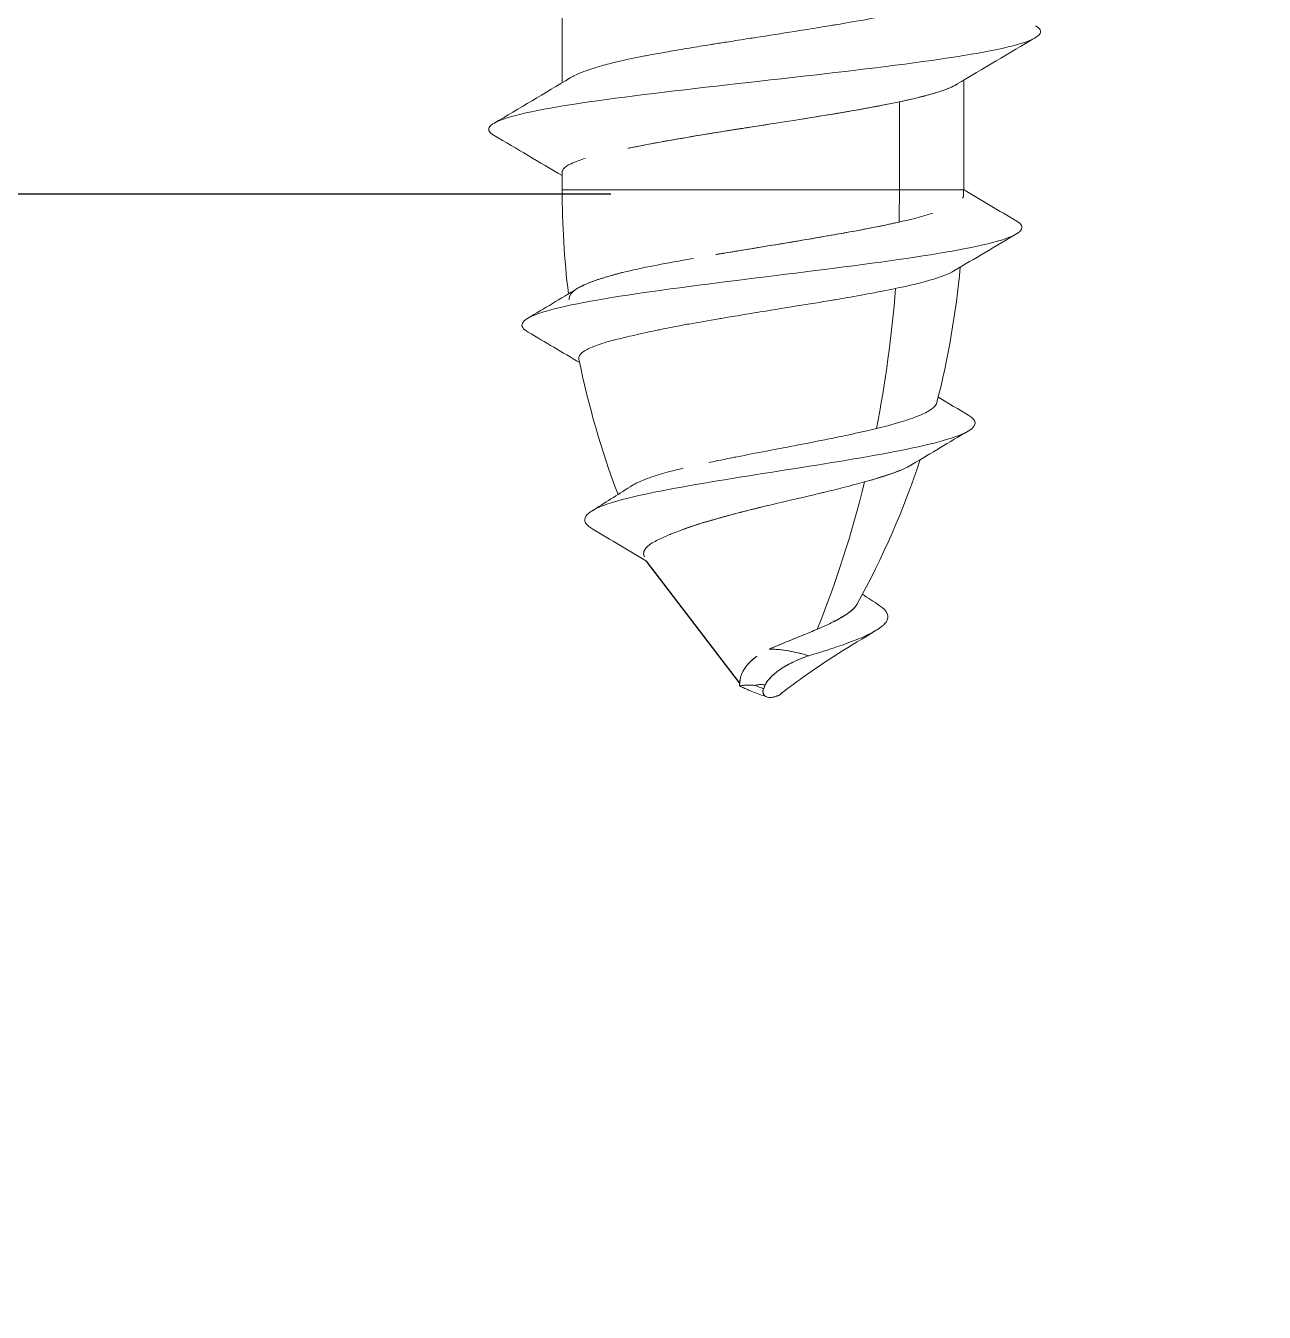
# Model space of a CAD drawing. Header units: inches. Extents: x 10 to 190, y 5 to 37.
# Drawn here: x 61.006 to 61.707, y 21.706 to 22.433 of the extents above; entities that cross this region are included whole.
import ezdxf

# ---------------------------------------------------------------- set-up
doc = ezdxf.new("R2010")
doc.units = ezdxf.units.IN
doc.header["$MEASUREMENT"] = 0

msp = doc.modelspace()

# ---------------------------------------------------------------- linework, layer by layer
at = {"color": 0, "linetype": 'Continuous', "lineweight": 0, "extrusion": (-1, 6.12323e-17, 0)}
for p, q in [((61.30964, 22.40107), (61.30964, 22.46031)), ((61.34595, 22.41412), (61.34595, 22.41412)), ((61.34595, 22.41412), (61.34595, 22.41412)), ((61.53664, 22.34049), (61.53664, 22.40251)), ((61.50032, 22.34049), (61.50032, 22.39029)), ((61.50032, 22.39029), (61.50032, 22.34049)), ((61.30964, 22.34049), (61.30964, 22.35048)), ((61.50032, 22.34049), (61.30964, 22.34049)), ((61.30964, 22.34049), (61.50032, 22.34049)), ((61.53664, 22.34049), (61.50032, 22.34049)), ((61.50032, 22.34049), (61.53664, 22.34049)), ((61.41041, 22.06025), (61.4105, 22.06026))]:
    msp.add_line(p, q, dxfattribs=at)
for p, q in [((61.33725, 22.33802), (59.65432, 22.33802)), ((61.40998, 22.06181), (61.35737, 22.13065))]:
    msp.add_line(p, q)
msp.add_circle((60.22425, 27.66838), 6.76088)
at = {"color": 0, "linetype": 'Continuous', "lineweight": 0, "extrusion": (0, 0, -1)}
for centre, start, end in [((-61.79477, 22.34049), 353.04606, 360), ((-61.0515, 22.34049), 185.16645, 194.34115), ((-61.79477, 22.34049), 339.21542, 348.63189), ((-61.0515, 22.34049), 198.31632, 208.83062)]:
    msp.add_arc(centre, 0.48513, start, end, dxfattribs=at)
at = {"color": 0, "linetype": 'Continuous', "lineweight": 0}
for centre, major_axis, ratio, start_param, end_param in [((61.17039, 22.34049), (0, 0.48513), 0.68008, -1.608287, -1.570796), ((61.17039, 22.34049), (0, 0.48513), 0.68008, -1.8525, -1.685841), ((61.17039, 22.34049), (0, 0.48513), 0.68008, -2.108099, -1.917872), ((61.69869, 22.13795), (-0.28831, -0.0799), 0.192451, -0.090168, -0.064586)]:
    msp.add_ellipse(centre, major_axis=major_axis, ratio=ratio, start_param=start_param, end_param=end_param, dxfattribs=at)
at = {"color": 0, "linetype": 'Continuous', "lineweight": 0, "extrusion": (0, 0, -1)}
for centre, major_axis, ratio, start_param, end_param in [((61.17039, 22.34049), (0, -0.48513), 0.68008, -1.570796, -1.533305), ((61.17039, 22.34049), (0, -0.48513), 0.68008, -1.455752, -1.289092), ((61.17039, 22.34049), (0, -0.48513), 0.68008, -1.22372, -1.033494), ((61.45085, 22.06338), (0.02735, 0.00874), 0.462402, -2.398417, -2.245876), ((61.48806, 22.05869), (0.07901, -0.00107), 0.035003, -2.950208, -2.890777), ((62.60166, 23.19638), (1.20548, 1.37483), 0.164648, -2.674024, -2.67129)]:
    msp.add_ellipse(centre, major_axis=major_axis, ratio=ratio, start_param=start_param, end_param=end_param, dxfattribs=at)
at = {"color": 0, "linetype": 'Continuous', "lineweight": 0}
for points, knots in [([(61.31418, 22.4038), (61.31524, 22.40448), (61.31622, 22.40493), (61.31665, 22.40513), (61.31873, 22.40615), (61.32175, 22.40742), (61.32637, 22.40892), (61.33021, 22.41018), (61.33372, 22.41114), (61.33623, 22.4118), (61.3378, 22.41221), (61.339, 22.41251), (61.33975, 22.41269), (61.34389, 22.4137), (61.3493, 22.41489), (61.35643, 22.41626), (61.35706, 22.41638), (61.36281, 22.41751), (61.3756, 22.41967), (61.37971, 22.42037), (61.38371, 22.42103), (61.38752, 22.42165), (61.38945, 22.42196), (61.39149, 22.42229), (61.39361, 22.42263), (61.39429, 22.42274), (61.39491, 22.42284), (61.39548, 22.42293), (61.39765, 22.42328), (61.39909, 22.42351), (61.39978, 22.42362), (61.40201, 22.42397), (61.40513, 22.42446), (61.40918, 22.4251), (61.41375, 22.42581), (61.41696, 22.4263), (61.41875, 22.42658), (61.4263, 22.42775), (61.43375, 22.4289), (61.44097, 22.43005), (61.44317, 22.4304), (61.44684, 22.43098), (61.45186, 22.43179), (61.45657, 22.43255), (61.4601, 22.43314), (61.46256, 22.43355), (61.46328, 22.43367), (61.46417, 22.43382), (61.46521, 22.43399), (61.46903, 22.43463), (61.47501, 22.43563), (61.48253, 22.437), (61.48957, 22.43827), (61.49545, 22.43943), (61.50032, 22.44047)], [0.3421887, 0.3421887, 0.3421887, 0.3421887, 0.375, 0.375, 0.375, 0.4375, 0.4375, 0.4375, 0.4759842, 0.4759842, 0.4759842, 0.5, 0.5, 0.5, 0.5625, 0.5625, 0.5625, 0.625, 0.625, 0.625, 0.6607143, 0.6607143, 0.6607143, 0.6785714, 0.6785714, 0.6785714, 0.6822968, 0.6822968, 0.6822968, 0.6964286, 0.6964286, 0.6964286, 0.7232143, 0.7232143, 0.7232143, 0.75, 0.75, 0.75, 0.8125, 0.8125, 0.8125, 0.84375, 0.84375, 0.84375, 0.875, 0.875, 0.875, 0.8883651, 0.8883651, 0.8883651, 0.9375, 0.9375, 0.9375, 1, 1, 1, 1]), ([(61.27113, 22.37128), (61.26861, 22.37275), (61.26765, 22.37423), (61.27017, 22.37939), (61.28241, 22.38308), (61.32365, 22.39045), (61.35311, 22.39413), (61.41665, 22.4015), (61.45091, 22.40519), (61.51175, 22.41256), (61.53817, 22.41625), (61.57326, 22.42362), (61.58183, 22.4273), (61.57943, 22.43175), (61.57857, 22.43252), (61.57726, 22.43329)], [0.10764897, 0.10764897, 0.10764897, 0.10764897, 0.10915389, 0.10915389, 0.11291274, 0.11291274, 0.11667158, 0.11667158, 0.12043042, 0.12043042, 0.12418927, 0.12418927, 0.12794811, 0.12794811, 0.12872891, 0.12872891, 0.12872891, 0.12872891]), ([(61.57726, 22.43329), (61.57857, 22.43252), (61.57943, 22.43175), (61.58183, 22.4273), (61.57326, 22.42362), (61.53817, 22.41625), (61.51175, 22.41256), (61.45091, 22.40519), (61.41665, 22.4015), (61.35311, 22.39413), (61.32365, 22.39045), (61.28241, 22.38308), (61.27017, 22.37939), (61.26765, 22.37423), (61.26861, 22.37275), (61.27113, 22.37128)], [-0.12872891, -0.12872891, -0.12872891, -0.12872891, -0.12794811, -0.12794811, -0.12418927, -0.12418927, -0.12043042, -0.12043042, -0.11667158, -0.11667158, -0.11291274, -0.11291274, -0.10915389, -0.10915389, -0.10764897, -0.10764897, -0.10764897, -0.10764897]), ([(61.53307, 22.40039), (61.53119, 22.39919), (61.52858, 22.39804), (61.52543, 22.3969), (61.52233, 22.39577), (61.51845, 22.39462), (61.51457, 22.3936), (61.5107, 22.39259), (61.50579, 22.39144), (61.50032, 22.39029)], [0.8117206, 0.8117206, 0.8117206, 0.8117206, 0.875, 0.875, 0.875, 0.9375, 0.9375, 0.9375, 1, 1, 1, 1]), ([(61.53272, 22.40018), (61.53139, 22.39937), (61.52941, 22.39839), (61.52629, 22.39721), (61.52386, 22.3963), (61.52134, 22.3955), (61.51898, 22.39482), (61.51762, 22.39442), (61.51632, 22.39407), (61.51511, 22.39375), (61.51439, 22.39355), (61.51224, 22.39298), (61.50811, 22.39201), (61.50522, 22.39134), (61.50258, 22.39077), (61.50032, 22.39029)], [0.8242341, 0.8242341, 0.8242341, 0.8242341, 0.875, 0.875, 0.875, 0.9146028, 0.9146028, 0.9146028, 0.9375, 0.9375, 0.9375, 0.96875, 0.96875, 0.96875, 1, 1, 1, 1]), ([(61.50032, 22.39029), (61.49555, 22.38928), (61.49019, 22.3882), (61.48179, 22.38666), (61.47339, 22.38513), (61.46686, 22.38404), (61.46486, 22.3837), (61.46286, 22.38337), (61.45638, 22.38229), (61.44713, 22.38083), (61.43789, 22.37937), (61.43091, 22.37829), (61.42749, 22.37776), (61.42407, 22.37722), (61.41707, 22.37613), (61.40709, 22.37455), (61.39711, 22.37298), (61.39046, 22.37189), (61.38599, 22.37116), (61.38152, 22.37042), (61.37494, 22.36933), (61.36606, 22.36771), (61.35718, 22.36609), (61.35181, 22.36501), (61.34757, 22.36413), (61.34728, 22.36407), (61.34699, 22.36402), (61.3467, 22.36396)], [0, 0, 0, 0, 0.0625, 0.0625, 0.0625, 0.125, 0.125, 0.125, 0.1875, 0.1875, 0.1875, 0.25, 0.25, 0.25, 0.3125, 0.3125, 0.3125, 0.375, 0.375, 0.375, 0.4375, 0.4375, 0.4375, 0.5, 0.5, 0.5, 0.5042141, 0.5042141, 0.5042141, 0.5042141]), ([(61.50032, 22.39029), (61.49566, 22.3893), (61.49021, 22.38822), (61.48388, 22.38705), (61.47387, 22.38519), (61.46724, 22.3841), (61.46534, 22.38378), (61.46321, 22.38343), (61.45678, 22.38235), (61.44544, 22.38056)], [0, 0, 0, 0, 0.0625, 0.0625, 0.0625, 0.125, 0.125, 0.125, 0.1874488, 0.1874488, 0.1874488, 0.1874488]), ([(61.42629, 22.37757), (61.42577, 22.37749), (61.42525, 22.37741), (61.42473, 22.37733), (61.42176, 22.37686), (61.4183, 22.37632), (61.41436, 22.3757), (61.41086, 22.37515), (61.4074, 22.37461), (61.40397, 22.37406), (61.40193, 22.37374), (61.39908, 22.37328), (61.39548, 22.3727), (61.39493, 22.37262), (61.39437, 22.37253), (61.3938, 22.37243), (61.39032, 22.37187), (61.38703, 22.37133), (61.38392, 22.37082), (61.38101, 22.37033), (61.37439, 22.36924), (61.3651, 22.36753), (61.35748, 22.36613), (61.35207, 22.36505), (61.34832, 22.36429), (61.3482, 22.36426), (61.34807, 22.36424), (61.34795, 22.36421)], [0.244908, 0.244908, 0.244908, 0.244908, 0.25, 0.25, 0.25, 0.28125, 0.28125, 0.28125, 0.3125, 0.3125, 0.3125, 0.3396513, 0.3396513, 0.3396513, 0.34375, 0.34375, 0.34375, 0.375, 0.375, 0.375, 0.4375, 0.4375, 0.4375, 0.5, 0.5, 0.5, 0.5013727, 0.5013727, 0.5013727, 0.5013727]), ([(61.32264, 22.35828), (61.32026, 22.35756), (61.31728, 22.35657), (61.31467, 22.35531), (61.31267, 22.35434), (61.3112, 22.35335), (61.31039, 22.35234), (61.31025, 22.35216), (61.31008, 22.35193), (61.30994, 22.35165), (61.30977, 22.35132), (61.30963, 22.35093), (61.30963, 22.35048)], [0.625, 0.625, 0.625, 0.625, 0.6875, 0.6875, 0.6875, 0.75, 0.75, 0.75, 0.7712902, 0.7712902, 0.7712902, 0.7952598, 0.7952598, 0.7952598, 0.7952598]), ([(61.29033, 22.26014), (61.28749, 22.26181), (61.28638, 22.26347), (61.28885, 22.26882), (61.29978, 22.27251), (61.33679, 22.27988), (61.36331, 22.28357), (61.42071, 22.29094), (61.4518, 22.29462), (61.50722, 22.30199), (61.53141, 22.30568), (61.56352, 22.31305), (61.57135, 22.31674), (61.56887, 22.32122), (61.56796, 22.32202), (61.56661, 22.32282)], [0.06986645, 0.06986645, 0.06986645, 0.06986645, 0.07156545, 0.07156545, 0.07532429, 0.07532429, 0.07908314, 0.07908314, 0.08284198, 0.08284198, 0.08660083, 0.08660083, 0.09035967, 0.09035967, 0.0911743, 0.0911743, 0.0911743, 0.0911743]), ([(61.56661, 22.32282), (61.56796, 22.32202), (61.56887, 22.32122), (61.57135, 22.31674), (61.56352, 22.31305), (61.53141, 22.30568), (61.50722, 22.30199), (61.4518, 22.29462), (61.42071, 22.29094), (61.36331, 22.28357), (61.33679, 22.27988), (61.29978, 22.27251), (61.28885, 22.26882), (61.28638, 22.26347), (61.28749, 22.26181), (61.29033, 22.26014)], [-0.0911743, -0.0911743, -0.0911743, -0.0911743, -0.09035967, -0.09035967, -0.08660083, -0.08660083, -0.08284198, -0.08284198, -0.07908314, -0.07908314, -0.07532429, -0.07532429, -0.07156545, -0.07156545, -0.06986645, -0.06986645, -0.06986645, -0.06986645]), ([(61.39653, 22.30394), (61.39717, 22.30405), (61.39782, 22.30416), (61.39849, 22.30427), (61.40452, 22.30529), (61.41181, 22.30649), (61.42033, 22.30789), (61.42779, 22.30911), (61.43508, 22.31031), (61.44207, 22.31148), (61.44218, 22.3115), (61.44958, 22.3127), (61.46312, 22.3151), (61.46407, 22.31527), (61.46555, 22.31553), (61.46753, 22.31588), (61.47108, 22.31652), (61.47627, 22.31746), (61.48266, 22.31869), (61.48957, 22.32002), (61.49532, 22.32123), (61.50009, 22.3223)], [0.6982106, 0.6982106, 0.6982106, 0.6982106, 0.7033583, 0.7033583, 0.7033583, 0.75, 0.75, 0.75, 0.8125, 0.8125, 0.8125, 0.875, 0.875, 0.875, 0.8973932, 0.8973932, 0.8973932, 0.9375, 0.9375, 0.9375, 1, 1, 1, 1]), ([(61.39777, 22.30415), (61.40173, 22.30482), (61.40546, 22.30544), (61.40903, 22.30603), (61.41644, 22.30725), (61.42482, 22.30862), (61.43368, 22.31008), (61.44455, 22.31188), (61.45472, 22.31361), (61.46337, 22.31514), (61.46529, 22.31548), (61.46714, 22.31581), (61.46926, 22.3162), (61.47717, 22.31762), (61.48469, 22.31905), (61.49128, 22.32041), (61.49442, 22.32105), (61.49736, 22.32169), (61.50009, 22.3223)], [0.6798564, 0.6798564, 0.6798564, 0.6798564, 0.7142857, 0.7142857, 0.7142857, 0.7857143, 0.7857143, 0.7857143, 0.8733901, 0.8733901, 0.8733901, 0.8928571, 0.8928571, 0.8928571, 0.9654359, 0.9654359, 0.9654359, 1, 1, 1, 1]), ([(61.31818, 22.28476), (61.31894, 22.28523), (61.31971, 22.28564), (61.32037, 22.28597), (61.32259, 22.28709), (61.32563, 22.28837), (61.32989, 22.2898), (61.32993, 22.28981), (61.33136, 22.29033), (61.33475, 22.29134), (61.33668, 22.29192), (61.33841, 22.2924), (61.33982, 22.29278), (61.34121, 22.29315), (61.3423, 22.29344), (61.34303, 22.29362), (61.34702, 22.29463), (61.35232, 22.29584), (61.35939, 22.29726), (61.36438, 22.29826), (61.37057, 22.29943), (61.37817, 22.30077), (61.37958, 22.30102), (61.38146, 22.30135), (61.38385, 22.30177)], [0.3500353, 0.3500353, 0.3500353, 0.3500353, 0.375, 0.375, 0.375, 0.4375, 0.4375, 0.4375, 0.4625, 0.4625, 0.4625, 0.4813675, 0.4813675, 0.4813675, 0.5, 0.5, 0.5, 0.5625, 0.5625, 0.5625, 0.625, 0.625, 0.625, 0.6559796, 0.6559796, 0.6559796, 0.6559796]), ([(61.53113, 22.2947), (61.52973, 22.29386), (61.52764, 22.29284), (61.52431, 22.29163), (61.52234, 22.29091), (61.52025, 22.29024), (61.51816, 22.28963), (61.51641, 22.28912), (61.51466, 22.28864), (61.51296, 22.2882), (61.50685, 22.28663), (61.50146, 22.28549), (61.49814, 22.2848)], [0.8198428, 0.8198428, 0.8198428, 0.8198428, 0.875, 0.875, 0.875, 0.9090879, 0.9090879, 0.9090879, 0.9375, 0.9375, 0.9375, 1, 1, 1, 1]), ([(61.31367, 22.27828), (61.31367, 22.27828), (61.31367, 22.27829), (61.31367, 22.27829), (61.31325, 22.27988), (61.31392, 22.28148), (61.3159, 22.28316), (61.31698, 22.28407), (61.31849, 22.28501), (61.32017, 22.28587), (61.32255, 22.28708), (61.32568, 22.28836), (61.32934, 22.28961), (61.33117, 22.29024), (61.33314, 22.29088), (61.33621, 22.29177), (61.33927, 22.29266), (61.34172, 22.29329), (61.34346, 22.29373), (61.34381, 22.29382), (61.34417, 22.29391), (61.34454, 22.294)], [0.2498258, 0.2498258, 0.2498258, 0.2498258, 0.25, 0.25, 0.25, 0.3308546, 0.3308546, 0.3308546, 0.375, 0.375, 0.375, 0.4375, 0.4375, 0.4375, 0.46875, 0.46875, 0.46875, 0.5, 0.5, 0.5, 0.5062439, 0.5062439, 0.5062439, 0.5062439]), ([(61.49814, 22.2848), (61.4935, 22.28383), (61.48794, 22.28273), (61.48134, 22.28151), (61.47478, 22.28029), (61.46959, 22.2794), (61.46623, 22.27882), (61.46457, 22.27854), (61.46334, 22.27833), (61.46257, 22.2782), (61.45582, 22.27706), (61.44905, 22.27596), (61.44241, 22.27489), (61.43705, 22.27403), (61.43008, 22.27291), (61.42162, 22.27153), (61.41894, 22.2711), (61.41497, 22.27045), (61.40978, 22.26959), (61.40644, 22.26904), (61.40297, 22.26846), (61.39939, 22.26786), (61.39899, 22.26779), (61.39858, 22.26772), (61.39818, 22.26765), (61.39252, 22.26669), (61.38686, 22.26571), (61.38132, 22.26469), (61.37895, 22.26426), (61.37583, 22.26368), (61.3721, 22.26295), (61.36784, 22.26212), (61.36501, 22.26154), (61.36338, 22.2612), (61.35651, 22.25978), (61.35145, 22.25863), (61.34769, 22.25775), (61.34662, 22.25751), (61.3452, 22.25718), (61.34351, 22.25677), (61.34245, 22.25651), (61.34129, 22.25623), (61.34005, 22.25591), (61.34003, 22.25591), (61.33813, 22.25545), (61.33498, 22.25454), (61.33066, 22.25328), (61.32778, 22.25221), (61.32575, 22.25131), (61.32404, 22.25054), (61.32184, 22.24944), (61.32041, 22.248), (61.31992, 22.24751), (61.31954, 22.247), (61.31932, 22.24647), (61.31911, 22.24595), (61.31904, 22.24542), (61.31915, 22.24486)], [0, 0, 0, 0, 0.0625, 0.0625, 0.0625, 0.1042978, 0.1042978, 0.1042978, 0.125, 0.125, 0.125, 0.1875, 0.1875, 0.1875, 0.25, 0.25, 0.25, 0.2857143, 0.2857143, 0.2857143, 0.3178157, 0.3178157, 0.3178157, 0.3214286, 0.3214286, 0.3214286, 0.375, 0.375, 0.375, 0.40625, 0.40625, 0.40625, 0.4375, 0.4375, 0.4375, 0.5, 0.5, 0.5, 0.5219897, 0.5219897, 0.5219897, 0.5357143, 0.5357143, 0.5357143, 0.5625, 0.5625, 0.5625, 0.625, 0.625, 0.625, 0.6875, 0.6875, 0.6875, 0.7176111, 0.7176111, 0.7176111, 0.7471729, 0.7471729, 0.7471729, 0.7471729]), ([(61.48732, 22.20562), (61.49108, 22.20654), (61.49599, 22.20778), (61.50119, 22.20936), (61.50304, 22.20992), (61.50485, 22.2105), (61.50657, 22.21109), (61.50841, 22.21172), (61.51016, 22.21238), (61.51176, 22.21305), (61.51524, 22.2145), (61.51729, 22.21572), (61.51861, 22.2167), (61.51986, 22.21762), (61.52114, 22.21883), (61.52152, 22.22032)], [0, 0, 0, 0, 0.0625, 0.0625, 0.0625, 0.0926505, 0.0926505, 0.0926505, 0.125, 0.125, 0.125, 0.1875, 0.1875, 0.1875, 0.2493517, 0.2493517, 0.2493517, 0.2493517]), ([(61.32697, 22.14876), (61.32528, 22.14976), (61.32402, 22.15076), (61.31977, 22.15638), (61.3266, 22.161), (61.35844, 22.16931), (61.37901, 22.173), (61.4239, 22.18037), (61.44845, 22.18406), (61.4926, 22.19143), (61.51207, 22.19511), (61.53808, 22.20248), (61.54454, 22.20617), (61.54239, 22.21089), (61.54128, 22.21192), (61.53957, 22.21295)], [0.03199958, 0.03199958, 0.03199958, 0.03199958, 0.03301887, 0.03301887, 0.03773585, 0.03773585, 0.04149469, 0.04149469, 0.04525354, 0.04525354, 0.04901238, 0.04901238, 0.05277123, 0.05277123, 0.05382314, 0.05382314, 0.05382314, 0.05382314]), ([(61.53957, 22.21295), (61.54128, 22.21192), (61.54239, 22.21089), (61.54454, 22.20617), (61.53808, 22.20248), (61.51207, 22.19511), (61.4926, 22.19143), (61.44845, 22.18406), (61.4239, 22.18037), (61.37901, 22.173), (61.35844, 22.16931), (61.3266, 22.161), (61.31977, 22.15638), (61.32402, 22.15076), (61.32528, 22.14976), (61.32697, 22.14876)], [-0.05382314, -0.05382314, -0.05382314, -0.05382314, -0.05277123, -0.05277123, -0.04901238, -0.04901238, -0.04525354, -0.04525354, -0.04149469, -0.04149469, -0.03773585, -0.03773585, -0.03301887, -0.03301887, -0.03199958, -0.03199958, -0.03199958, -0.03199958]), ([(61.39257, 22.1864), (61.39507, 22.18692), (61.39935, 22.18782), (61.40566, 22.18908), (61.40657, 22.18927), (61.40753, 22.18946), (61.40854, 22.18966), (61.41397, 22.19073), (61.41953, 22.19181), (61.42511, 22.19287), (61.42952, 22.19372), (61.43516, 22.19479), (61.44192, 22.1961), (61.44243, 22.1962), (61.44804, 22.19727), (61.45818, 22.19931), (61.45894, 22.19946), (61.46012, 22.1997), (61.46169, 22.20001), (61.46447, 22.20058), (61.4685, 22.2014), (61.47353, 22.20248), (61.47898, 22.20366), (61.48354, 22.2047), (61.48732, 22.20562)], [0.625, 0.625, 0.625, 0.625, 0.6795775, 0.6795775, 0.6795775, 0.6875, 0.6875, 0.6875, 0.75, 0.75, 0.75, 0.8125, 0.8125, 0.8125, 0.875, 0.875, 0.875, 0.8975538, 0.8975538, 0.8975538, 0.9375, 0.9375, 0.9375, 1, 1, 1, 1]), ([(61.50797, 22.18558), (61.50668, 22.18477), (61.50516, 22.18398), (61.50328, 22.18312), (61.50002, 22.18163), (61.49578, 22.18007), (61.49119, 22.1786), (61.48779, 22.17751), (61.48423, 22.17646), (61.48065, 22.17547)], [0.8336456, 0.8336456, 0.8336456, 0.8336456, 0.875, 0.875, 0.875, 0.9467142, 0.9467142, 0.9467142, 1, 1, 1, 1]), ([(61.50771, 22.18542), (61.50661, 22.18476), (61.50528, 22.18405), (61.50363, 22.18328), (61.50195, 22.1825), (61.50019, 22.18178), (61.49843, 22.18111), (61.49682, 22.1805), (61.49521, 22.17993), (61.49366, 22.17941), (61.48881, 22.17778), (61.48422, 22.17646), (61.48065, 22.17547)], [0.8425392, 0.8425392, 0.8425392, 0.8425392, 0.875, 0.875, 0.875, 0.9075007, 0.9075007, 0.9075007, 0.9375, 0.9375, 0.9375, 1, 1, 1, 1]), ([(61.34805, 22.1727), (61.35031, 22.17416), (61.35284, 22.17534), (61.35501, 22.17626), (61.35669, 22.17696), (61.35849, 22.17764), (61.36039, 22.17828), (61.36195, 22.17882), (61.36358, 22.17933), (61.36525, 22.17982), (61.36821, 22.1807), (61.3723, 22.18182), (61.378, 22.18317), (61.37801, 22.18317), (61.37801, 22.18317), (61.37802, 22.18317)], [0.378452, 0.378452, 0.378452, 0.378452, 0.4375, 0.4375, 0.4375, 0.471804, 0.471804, 0.471804, 0.5, 0.5, 0.5, 0.5625, 0.5625, 0.5625, 0.5625726, 0.5625726, 0.5625726, 0.5625726]), ([(61.48065, 22.17547), (61.47721, 22.17451), (61.47321, 22.17344), (61.4686, 22.17227), (61.46495, 22.17134), (61.4612, 22.17042), (61.45738, 22.16949), (61.45673, 22.16934), (61.45607, 22.16918), (61.45542, 22.16902), (61.45328, 22.16851), (61.45097, 22.16796), (61.44849, 22.16738), (61.44707, 22.16705), (61.44471, 22.1665), (61.44138, 22.16572), (61.43643, 22.16456), (61.43164, 22.16344), (61.42709, 22.16235), (61.42383, 22.16158), (61.41899, 22.16042), (61.41285, 22.15887), (61.4112, 22.15846), (61.40955, 22.15804), (61.40792, 22.15762), (61.40727, 22.15745), (61.40663, 22.15729), (61.40598, 22.15712), (61.40417, 22.15665), (61.40193, 22.15605), (61.39933, 22.15533), (61.39659, 22.15457), (61.39221, 22.15334), (61.38689, 22.15163), (61.38175, 22.14998), (61.37835, 22.14874), (61.37609, 22.14789), (61.37382, 22.14704), (61.37177, 22.14623), (61.36992, 22.14547), (61.36895, 22.14507), (61.36804, 22.14468), (61.36719, 22.1443), (61.36497, 22.14332), (61.36261, 22.1422), (61.36057, 22.14093), (61.35992, 22.14053), (61.35909, 22.13998), (61.35827, 22.1393), (61.35729, 22.13848), (61.35688, 22.13793), (61.35668, 22.13766), (61.35582, 22.13648), (61.35558, 22.13535), (61.35579, 22.13426), (61.35586, 22.13396), (61.35596, 22.1336), (61.35616, 22.13317)], [0, 0, 0, 0, 0.0625, 0.0625, 0.0625, 0.1158571, 0.1158571, 0.1158571, 0.125, 0.125, 0.125, 0.15625, 0.15625, 0.15625, 0.1875, 0.1875, 0.1875, 0.25, 0.25, 0.25, 0.3125, 0.3125, 0.3125, 0.3348726, 0.3348726, 0.3348726, 0.34375, 0.34375, 0.34375, 0.375, 0.375, 0.375, 0.4375, 0.4375, 0.4375, 0.5, 0.5, 0.5, 0.5409445, 0.5409445, 0.5409445, 0.5625, 0.5625, 0.5625, 0.625, 0.625, 0.625, 0.65625, 0.65625, 0.65625, 0.6875, 0.6875, 0.6875, 0.75, 0.75, 0.75, 0.7709624, 0.7709624, 0.7709624, 0.7709624]), ([(61.42709, 22.16235), (61.41962, 22.16057), (61.41222, 22.15874), (61.40519, 22.15686), (61.39607, 22.15443), (61.38758, 22.15193), (61.38033, 22.14942), (61.37886, 22.14891), (61.37745, 22.1484), (61.37609, 22.14789)], [0.25, 0.25, 0.25, 0.25, 0.3476611, 0.3476611, 0.3476611, 0.4744341, 0.4744341, 0.4744341, 0.5, 0.5, 0.5, 0.5]), ([(61.3594, 22.14016), (61.35779, 22.13902), (61.35668, 22.13789), (61.35613, 22.13673), (61.35574, 22.13592), (61.35563, 22.1351), (61.35579, 22.13426), (61.35587, 22.1339), (61.35599, 22.13354), (61.35616, 22.13317)], [0.6397109, 0.6397109, 0.6397109, 0.6397109, 0.7045485, 0.7045485, 0.7045485, 0.75, 0.75, 0.75, 0.7695749, 0.7695749, 0.7695749, 0.7695749]), ([(61.4491, 22.07717), (61.45475, 22.07891), (61.46027, 22.08064), (61.47902, 22.087), (61.48957, 22.09163), (61.49495, 22.0994), (61.49366, 22.10254), (61.48888, 22.10568)], [0.007664053, 0.007664053, 0.007664053, 0.007664053, 0.009433962, 0.009433962, 0.014150943, 0.014150943, 0.017355545, 0.017355545, 0.017355545, 0.017355545]), ([(61.48888, 22.10568), (61.49366, 22.10254), (61.49495, 22.0994), (61.48957, 22.09163), (61.47902, 22.087), (61.46027, 22.08064), (61.45475, 22.07891), (61.4491, 22.07717)], [-0.017355545, -0.017355545, -0.017355545, -0.017355545, -0.014150943, -0.014150943, -0.009433962, -0.009433962, -0.007664053, -0.007664053, -0.007664053, -0.007664053]), ([(61.45383, 22.09219), (61.45694, 22.09352), (61.46009, 22.09494), (61.46287, 22.09633), (61.46564, 22.09771), (61.46807, 22.09909), (61.46997, 22.10034), (61.47229, 22.10187), (61.47412, 22.10336), (61.47547, 22.10503), (61.47587, 22.10552), (61.47622, 22.10604), (61.4765, 22.10654)], [0, 0, 0, 0, 0.0625, 0.0625, 0.0625, 0.125, 0.125, 0.125, 0.201483, 0.201483, 0.201483, 0.2244007, 0.2244007, 0.2244007, 0.2244007]), ([(61.46308, 22.09643), (61.46308, 22.09643), (61.46308, 22.09643), (61.46308, 22.09643), (61.46514, 22.09746), (61.46774, 22.09884), (61.4703, 22.10056), (61.47151, 22.10137), (61.47343, 22.10271), (61.47508, 22.10456), (61.47541, 22.10494), (61.47577, 22.10538), (61.4761, 22.10589), (61.47628, 22.10614), (61.47644, 22.10642), (61.47659, 22.10671)], [0.0624808, 0.0624808, 0.0624808, 0.0624808, 0.0625, 0.0625, 0.0625, 0.125, 0.125, 0.125, 0.1875, 0.1875, 0.1875, 0.2133977, 0.2133977, 0.2133977, 0.2266291, 0.2266291, 0.2266291, 0.2266291]), ([(61.4267, 22.08095), (61.42989, 22.08233), (61.43313, 22.08368), (61.43637, 22.085), (61.43967, 22.08635), (61.44295, 22.08767), (61.44613, 22.08897), (61.4488, 22.09006), (61.45138, 22.09113), (61.45383, 22.09219)], [0, 0, 0, 0, 0.348333, 0.348333, 0.348333, 0.703031, 0.703031, 0.703031, 1, 1, 1, 1]), ([(61.4267, 22.08095), (61.43153, 22.08304), (61.43633, 22.08496), (61.44065, 22.08672), (61.44249, 22.08746), (61.44711, 22.08929), (61.45383, 22.09219)], [0, 0, 0, 0, 0.5, 0.5, 0.5, 1, 1, 1, 1]), ([(61.40999, 22.06018), (61.4099, 22.06239), (61.41027, 22.06454), (61.41105, 22.06655), (61.41198, 22.06892), (61.41348, 22.07119), (61.41541, 22.07325), (61.41664, 22.07457), (61.41808, 22.07582), (61.41968, 22.07698)], [0.000043446, 0.000043446, 0.000043446, 0.000043446, 0.000260625, 0.000260625, 0.000260625, 0.0005178201, 0.0005178201, 0.0005178201, 0.0006820747, 0.0006820747, 0.0006820747, 0.0006820747]), ([(61.41968, 22.07698), (61.41902, 22.0765), (61.41837, 22.076), (61.41775, 22.07547), (61.41674, 22.07461), (61.41579, 22.07369), (61.41492, 22.07272), (61.41473, 22.0725), (61.41454, 22.07228), (61.41436, 22.07206)], [0.0002162365, 0.0002162365, 0.0002162365, 0.0002162365, 0.0002888449, 0.0002888449, 0.0002888449, 0.0004065017, 0.0004065017, 0.0004065017, 0.000432473, 0.000432473, 0.000432473, 0.000432473]), ([(61.42449, 22.06077), (61.42511, 22.06218), (61.42621, 22.06375), (61.42798, 22.0655), (61.42951, 22.067), (61.43141, 22.0685), (61.4337, 22.06999), (61.43601, 22.07149), (61.43848, 22.07283), (61.44098, 22.07401), (61.44389, 22.07537), (61.44667, 22.07642), (61.4491, 22.07717)], [0, 0, 0, 0, 0.0002243525, 0.0002243525, 0.0002243525, 0.000448705, 0.000448705, 0.000448705, 0.0006730576, 0.0006730576, 0.0006730576, 0.0008974101, 0.0008974101, 0.0008974101, 0.0008974101]), ([(61.4491, 22.07717), (61.44498, 22.07838), (61.44115, 22.0793), (61.43764, 22.07992), (61.43363, 22.08063), (61.42995, 22.08098), (61.4267, 22.08095)], [0, 0, 0, 0, 0.0003495689, 0.0003495689, 0.0003495689, 0.0006991378, 0.0006991378, 0.0006991378, 0.0006991378]), ([(61.4491, 22.07717), (61.44584, 22.07813), (61.44253, 22.07898), (61.43742, 22.07998), (61.43567, 22.08027), (61.43213, 22.08071), (61.43033, 22.08087), (61.42791, 22.08095), (61.42731, 22.08096), (61.4267, 22.08095)], [0.005519479, 0.005519479, 0.005519479, 0.005519479, 0.005783456, 0.005783456, 0.0059186472, 0.0059186472, 0.0060538385, 0.0060538385, 0.006098043, 0.006098043, 0.006098043, 0.006098043]), ([(61.41436, 22.07206), (61.41374, 22.07131), (61.41319, 22.07055), (61.41272, 22.0698), (61.41206, 22.06877), (61.41153, 22.06773), (61.41112, 22.06671), (61.41108, 22.06662), (61.41104, 22.06652), (61.41101, 22.06642)], [0.000432473, 0.000432473, 0.000432473, 0.000432473, 0.000518868, 0.000518868, 0.000518868, 0.0006375771, 0.0006375771, 0.0006375771, 0.0006487095, 0.0006487095, 0.0006487095, 0.0006487095]), ([(61.40998, 22.06181), (61.40998, 22.0617), (61.40997, 22.0616), (61.40997, 22.0615), (61.40997, 22.06132), (61.40996, 22.06115), (61.40997, 22.061)], [0.00081088685, 0.00081088685, 0.00081088685, 0.00081088685, 0.0008204939, 0.0008204939, 0.0008204939, 0.00083791641, 0.00083791641, 0.00083791641, 0.00083791641]), ([(61.42449, 22.06077), (61.4246, 22.06103), (61.42474, 22.06131), (61.4249, 22.0616), (61.42554, 22.06274), (61.42652, 22.06406), (61.42798, 22.0655)], [0, 0, 0, 0, 0.0000448764, 0.0000448764, 0.0000448764, 0.0002243525, 0.0002243525, 0.0002243525, 0.0002243525]), ([(61.40997, 22.061), (61.40997, 22.0609), (61.40997, 22.06083), (61.40997, 22.0608), (61.40997, 22.06079), (61.40997, 22.06072), (61.40998, 22.06059)], [0.00083791641, 0.00083791641, 0.00083791641, 0.00083791641, 0.0008446738, 0.0008446738, 0.0008446738, 0.00085143119, 0.00085143119, 0.00085143119, 0.00085143119]), ([(61.40999, 22.06018), (61.41008, 22.06019), (61.41015, 22.0602), (61.41021, 22.06021), (61.41026, 22.06022), (61.41029, 22.06023), (61.41031, 22.06023), (61.41032, 22.06023), (61.41032, 22.06023), (61.41033, 22.06023), (61.41034, 22.06023), (61.41037, 22.06024), (61.41041, 22.06025)], [0.0013823797, 0.0013823797, 0.0013823797, 0.0013823797, 0.00139352685, 0.00139352685, 0.00139352685, 0.00140337514, 0.00140337514, 0.00140337514, 0.00140829928, 0.00140829928, 0.00140829928, 0.00141322343, 0.00141322343, 0.00141322343, 0.00141322343]), ([(61.41153, 22.06041), (61.41165, 22.06042), (61.41177, 22.06044), (61.41189, 22.06045), (61.41223, 22.06049), (61.41258, 22.06052), (61.41297, 22.06055), (61.41316, 22.06056), (61.41336, 22.06057), (61.41356, 22.06058)], [0.00148107964, 0.00148107964, 0.00148107964, 0.00148107964, 0.00150100428, 0.00150100428, 0.00150100428, 0.00155410833, 0.00155410833, 0.00155410833, 0.00157977959, 0.00157977959, 0.00157977959, 0.00157977959]), ([(61.41356, 22.06058), (61.41324, 22.06057), (61.41295, 22.06055), (61.41267, 22.06052), (61.41225, 22.06049), (61.41187, 22.06045), (61.41153, 22.06041)], [0.00018679759, 0.00018679759, 0.00018679759, 0.00018679759, 0.00022541728, 0.00022541728, 0.00022541728, 0.00028288431, 0.00028288431, 0.00028288431, 0.00028288431]), ([(61.41356, 22.06058), (61.41371, 22.06059), (61.41387, 22.0606), (61.41402, 22.0606), (61.41469, 22.06062), (61.41538, 22.06063), (61.41608, 22.06061), (61.41673, 22.06059), (61.41739, 22.06055), (61.41807, 22.0605), (61.41823, 22.06048), (61.41839, 22.06047), (61.41856, 22.06045)], [0.0015797796, 0.0015797796, 0.0015797796, 0.0015797796, 0.0015992603, 0.0015992603, 0.0015992603, 0.0016823755, 0.0016823755, 0.0016823755, 0.0017591716, 0.0017591716, 0.0017591716, 0.0017771795, 0.0017771795, 0.0017771795, 0.0017771795]), ([(61.41856, 22.06045), (61.41765, 22.06054), (61.4168, 22.06059), (61.41602, 22.06061), (61.41511, 22.06063), (61.41429, 22.06062), (61.41356, 22.06058)], [-0.0000053759, -0.0000053759, -0.0000053759, -0.0000053759, 0.0000829667, 0.0000829667, 0.0000829667, 0.0001867976, 0.0001867976, 0.0001867976, 0.0001867976]), ([(61.41397, 22.05827), (61.4143, 22.05812), (61.41463, 22.05797), (61.41497, 22.05783), (61.41579, 22.05748), (61.41661, 22.05714), (61.41745, 22.05683)], [0.00030307292, 0.00030307292, 0.00030307292, 0.00030307292, 0.00033073964, 0.00033073964, 0.00033073964, 0.00039891756, 0.00039891756, 0.00039891756, 0.00039891756]), ([(61.41856, 22.06045), (61.41895, 22.06056), (61.41935, 22.06065), (61.42033, 22.06081), (61.42091, 22.06086), (61.42211, 22.0609), (61.42272, 22.06089), (61.42372, 22.06083), (61.4241, 22.0608), (61.42449, 22.06077)], [-0.006307656, -0.006307656, -0.006307656, -0.006307656, -0.0062566253, -0.0062566253, -0.0061890297, -0.0061890297, -0.0061214341, -0.0061214341, -0.006080853, -0.006080853, -0.006080853, -0.006080853]), ([(61.43243, 22.05501), (61.43224, 22.05492), (61.43204, 22.05483), (61.43166, 22.05466), (61.43147, 22.05458), (61.43109, 22.05443), (61.4309, 22.05436), (61.43032, 22.05415), (61.42993, 22.05403), (61.42947, 22.05391), (61.42941, 22.05389), (61.42935, 22.05388)], [0.005486904, 0.005486904, 0.005486904, 0.005486904, 0.00550456377, 0.00550456377, 0.00552075258, 0.00552075258, 0.00553694138, 0.00553694138, 0.00556931899, 0.00556931899, 0.005574402, 0.005574402, 0.005574402, 0.005574402])]:
    msp.add_open_spline(points, degree=3, knots=knots, dxfattribs=at)
for points in [[(61.57721, 22.42653), (61.56235, 22.41779), (61.54751, 22.40902), (61.53272, 22.40018)], [(61.27101, 22.37811), (61.28543, 22.38662), (61.29983, 22.39517), (61.31418, 22.4038)], [(61.30964, 22.34856), (61.29682, 22.35617), (61.28398, 22.36374), (61.27113, 22.37128)], [(61.396, 22.37279), (61.396, 22.37279), (61.396, 22.37279), (61.396, 22.37279)], [(61.396, 22.37279), (61.396, 22.37279), (61.396, 22.37279), (61.396, 22.37279)], [(61.53664, 22.34049), (61.53664, 22.33964), (61.53663, 22.3388), (61.53663, 22.33796)], [(61.53664, 22.34067), (61.54661, 22.33468), (61.5566, 22.32874), (61.56661, 22.32282)], [(61.53597, 22.3359), (61.53643, 22.33662), (61.53663, 22.33731), (61.53663, 22.33796)], [(61.50009, 22.3223), (61.50512, 22.32344), (61.51246, 22.32511), (61.5192, 22.32731)], [(61.56647, 22.31559), (61.55467, 22.30866), (61.54289, 22.3017), (61.53113, 22.2947)], [(61.29009, 22.26788), (61.29947, 22.27348), (61.30884, 22.2791), (61.31818, 22.28476)], [(61.31955, 22.24289), (61.30983, 22.24866), (61.30008, 22.25441), (61.29033, 22.26014)], [(61.5223, 22.22341), (61.52804, 22.2199), (61.5338, 22.21642), (61.53957, 22.21295)], [(61.53925, 22.20419), (61.52871, 22.19797), (61.51819, 22.19172), (61.50771, 22.18542)], [(61.32633, 22.15901), (61.3336, 22.16352), (61.34086, 22.16808), (61.34805, 22.1727)], [(61.35737, 22.13065), (61.34727, 22.13674), (61.33713, 22.14276), (61.32697, 22.14876)], [(61.47944, 22.11197), (61.48257, 22.10985), (61.48572, 22.10776), (61.48888, 22.10568)], [(61.48724, 22.09161), (61.47275, 22.08284), (61.45807, 22.07402), (61.44458, 22.06416)], [(61.44098, 22.07401), (61.4441, 22.07547), (61.44691, 22.0765), (61.4491, 22.07717)], [(61.43156, 22.06851), (61.43223, 22.06901), (61.43295, 22.0695), (61.4337, 22.06999)], [(61.4337, 22.06999), (61.43499, 22.07082), (61.43625, 22.07156), (61.43745, 22.07222)], [(61.4379, 22.07246), (61.43901, 22.07305), (61.44005, 22.07357), (61.44098, 22.07401)], [(61.44458, 22.06416), (61.44328, 22.06322), (61.44175, 22.06211), (61.43998, 22.06081)], [(61.40998, 22.06059), (61.40998, 22.06046), (61.40998, 22.06032), (61.40999, 22.06018)], [(61.41153, 22.06041), (61.41095, 22.06034), (61.41043, 22.06024), (61.40999, 22.06018)], [(61.40999, 22.06018), (61.41123, 22.05956), (61.41255, 22.05891), (61.41397, 22.05827)], [(61.42538, 22.05392), (61.42274, 22.05488), (61.4201, 22.05584), (61.41745, 22.05683)], [(61.42449, 22.06077), (61.4221, 22.06101), (61.42012, 22.0609), (61.41856, 22.06045)], [(61.41856, 22.06045), (61.42022, 22.05983), (61.42188, 22.05921), (61.42355, 22.05858)], [(61.42355, 22.05858), (61.42188, 22.05921), (61.42022, 22.05983), (61.41856, 22.06045)], [(61.42425, 22.05454), (61.42322, 22.05538), (61.42277, 22.05672), (61.42355, 22.05858)], [(61.42321, 22.05631), (61.42309, 22.05698), (61.4232, 22.05775), (61.42355, 22.05858)], [(61.42425, 22.05454), (61.42367, 22.05501), (61.42332, 22.05563), (61.42321, 22.05631)], [(61.42355, 22.05858), (61.42384, 22.05929), (61.42416, 22.06002), (61.42449, 22.06077)], [(61.42647, 22.05365), (61.4255, 22.05378), (61.42476, 22.05413), (61.42425, 22.05454)], [(61.43243, 22.05501), (61.43147, 22.05454), (61.43043, 22.05416), (61.42935, 22.05388)], [(61.43998, 22.06081), (61.43746, 22.05897), (61.43486, 22.05702), (61.43243, 22.05501)], [(61.43998, 22.06081), (61.43709, 22.0587), (61.43455, 22.05677), (61.43243, 22.05501)], [(61.42935, 22.05388), (61.42817, 22.05357), (61.42719, 22.05356), (61.42647, 22.05365)]]:
    msp.add_open_spline(points, degree=3, dxfattribs=at)

doc.saveas('drawing.dxf')
